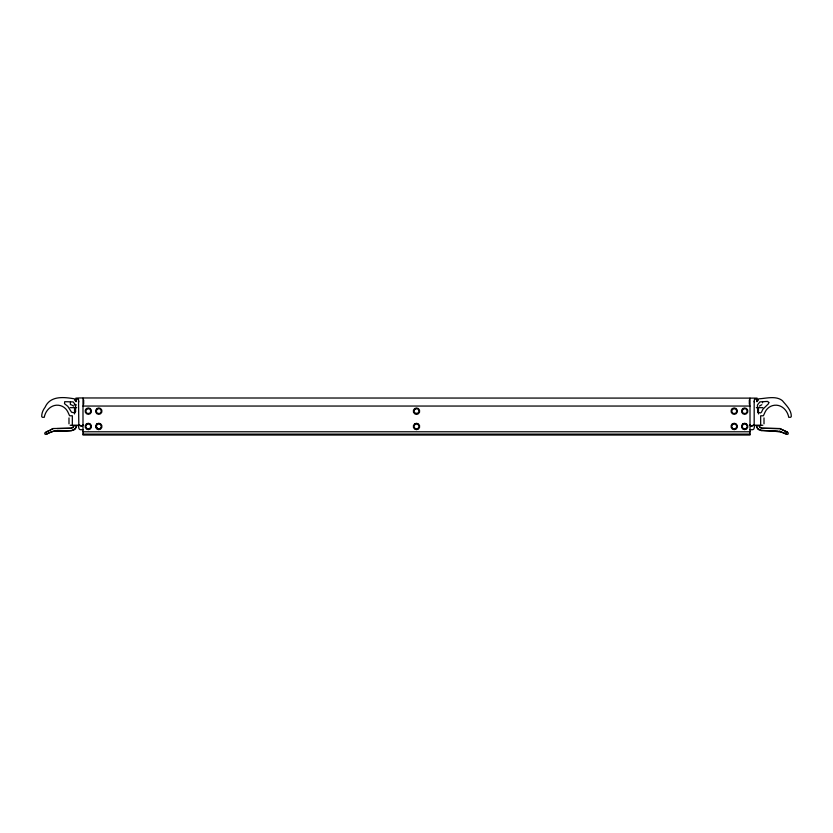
<?xml version="1.0" encoding="UTF-8"?>
<svg xmlns="http://www.w3.org/2000/svg" width="833" height="833" viewBox="0 0 833 833"><rect width="100%" height="100%" fill="white"/><g stroke="black" fill="none" stroke-linecap="round" stroke-linejoin="round"><path stroke-width="1.25" d="M76.449 399.163L76.251 401.6L75.699 401.6L74.397 398.83C64.016 397.06 50.251 395.415 45.065 407.306C43.056 409.898 41.702 413.106 41.692 416.406L42.264 417.291L44.253 417.312C45.586 409.721 52.541 403.297 60.611 405.671A11.839 11.839 0 0 1 67.817 411.877L69.608 415.782L72.336 415.782L72.336 425.528L78.823 425.528L78.521 399.163L76.449 399.163L75.949 400.881L75.314 400.475L75.907 398.122L79.218 397.966L757.093 398.122L757.686 400.475L757.051 400.881L756.551 399.163L754.479 399.163L754.177 401.683L754.177 425.528L760.664 425.528L760.664 415.782L763.392 415.782L765.183 411.877A11.839 11.839 0 0 1 772.389 405.671C780.459 403.297 787.414 409.721 788.747 417.312L790.736 417.291L791.308 416.406C791.402 409.909 786.133 405.265 782.354 400.642C775.971 395.425 765.933 398.528 758.603 398.83L757.301 401.6L756.749 401.6L756.551 399.163M762.528 402.818L762.591 402.235M70.388 404.703L70.409 402.235M76.355 425.955L75.574 428.443L71.68 430.692L53.76 431.119L45.211 434.441L44.638 433.035L53.031 428.526L71.003 428.245L73.512 426.798M78.521 400.59L78.823 401.87M73.898 426.069L73.023 427.579L71.274 428.224L57.05 428.568M76.355 426.735L74.72 429.589C65.807 433.129 54.874 427.86 46.804 434.295M96.128 426.434L97.451 424.122L100.106 424.122L101.428 426.434L100.106 428.724L97.451 428.724L96.128 426.434L97.451 428.714M754.177 401.87L754.479 400.59M785.79 432.796L787.123 432.015L788.362 433.035L787.789 434.441C778.532 430.026 768.109 431.775 758.28 429.589L756.645 426.735M759.3 406.129L761.82 404.734M49.262 430.505L45.877 432.015M50.24 430.047L53.166 428.662M76.324 404.88L74.189 404.89M82.998 406.046L750.002 406.046M70.149 407.67L76.678 407.67M756.322 407.67L762.851 407.67M415.188 413.428L417.833 413.428M78.823 425.194L82.3 426.038L82.998 424.83L82.04 426.152L81.04 426.225C80.135 424.174 77.625 425.892 78.823 427.839A1.853 1.853 0 0 0 80.686 429.703L83.269 429.703M754.177 425.194L750.7 426.038L750.002 424.83L750.96 426.152L751.96 426.225C752.865 424.174 755.375 425.892 754.177 427.839A1.853 1.853 0 0 1 752.314 429.703L749.731 429.703M70.149 425.288L78.823 425.288M754.177 425.288L762.851 425.288M82.998 431.775L750.002 431.775M82.998 434.108L750.002 434.108M778.116 430.953L761.32 430.692L757.426 428.443L756.645 425.955M779.407 430.973L786.196 434.295M71.18 404.734L73.7 406.129M759.488 426.798L761.997 428.245L779.969 428.526L787.123 432.015L779.834 428.662L761.726 428.224L759.977 427.579L759.102 426.069M764.007 417.916L764.007 423.851M758.467 407.67L758.467 413.959M750.002 398.164L750.002 435.034L82.998 435.034L82.998 398.164M749.315 400.017L749.315 404.192M83.685 400.017L83.685 404.192M74.533 407.67L74.533 413.959M68.993 417.916L68.993 423.851M768.797 402.433L768.505 403.703L762.934 409.19L761.456 412.2L760.581 412.929L757.686 412.429L757.416 404.994L759.873 401.902L767.453 401.402L768.797 402.433M75.584 411.606L74.616 412.929L71.544 412.2L67.765 406.275L64.495 403.703L64.703 401.693L73.127 401.902L75.584 404.994L75.584 411.606M87.017 408.816L85.695 411.127L87.017 413.418L89.672 413.407L90.995 411.117L89.672 408.816L87.017 408.826M87.017 424.122L85.695 426.434L87.017 428.724L89.672 428.714L90.995 426.423L89.672 424.122L87.017 424.132M97.451 408.816L96.128 411.127L97.451 413.418L100.106 413.407L101.428 411.117L100.106 408.816L97.451 408.826M415.188 408.847L413.855 411.148L415.188 413.439L417.833 413.439L419.166 411.138L417.833 408.847L415.188 408.847M415.188 424.153L413.855 426.454L415.188 428.745L417.833 428.745L419.166 426.444L417.833 424.153L415.188 424.153M732.915 408.816L731.593 411.127L732.915 413.418L735.56 413.407L736.893 411.117L735.56 408.816L732.915 408.826M732.915 424.122L731.593 426.434L732.915 428.724L735.56 428.714L736.893 426.423L735.56 424.122L732.915 424.132M743.348 408.816L742.026 411.127L743.348 413.418L746.004 413.407L747.326 411.117L746.004 408.816L743.348 408.826M743.348 424.122L742.026 426.434L743.348 428.724L746.004 428.714L747.326 426.423L746.004 424.122L743.348 424.132M86.455 408.555L85.289 410.159L85.289 412.137L86.455 413.73L88.329 414.345L90.214 413.73L91.38 412.137L91.38 410.159L90.214 408.555L88.329 407.941L86.455 408.555M96.888 408.555L95.722 410.159L95.722 412.137L96.888 413.73L98.773 414.345L100.647 413.73L101.813 412.137L101.813 410.159L100.647 408.555L98.773 407.941L96.888 408.555M86.455 423.862L85.289 425.465L85.289 427.444L86.455 429.047L88.329 429.651L90.214 429.047L91.38 427.444L91.38 425.465L90.214 423.862L88.329 423.247L86.455 423.862M96.888 423.862L95.722 425.465L95.722 427.444L96.888 429.047L98.773 429.651L100.647 429.047L101.813 427.444L101.813 425.465L100.647 423.862L98.773 423.247L96.888 423.862M414.615 408.576L413.46 410.18L413.46 412.158L414.615 413.762L416.5 414.365L418.385 413.762L419.54 412.158L419.54 410.18L418.385 408.576L416.5 407.972L414.615 408.576M414.615 423.882L413.46 425.486L413.46 427.464L414.615 429.068L416.5 429.672L418.385 429.068L419.54 427.464L419.54 425.486L418.385 423.882L416.5 423.279L414.615 423.882M732.342 408.555L731.187 410.159L731.187 412.137L732.342 413.73L734.227 414.345L736.112 413.73L737.267 412.137L737.267 410.159L736.112 408.555L734.227 407.941L732.342 408.555M742.786 408.555L741.62 410.159L741.62 412.137L742.786 413.73L744.66 414.345L746.545 413.73L747.711 412.137L747.711 410.159L746.545 408.555L744.66 407.941L742.786 408.555M732.342 423.862L731.187 425.465L731.187 427.444L732.342 429.047L734.227 429.651L736.112 429.047L737.267 427.444L737.267 425.465L736.112 423.862L734.227 423.247L732.342 423.862M742.786 423.862L741.62 425.465L741.62 427.444L742.786 429.047L744.66 429.651L746.545 429.047L747.711 427.444L747.711 425.465L746.545 423.862L744.66 423.247L742.786 423.862"/></g></svg>
